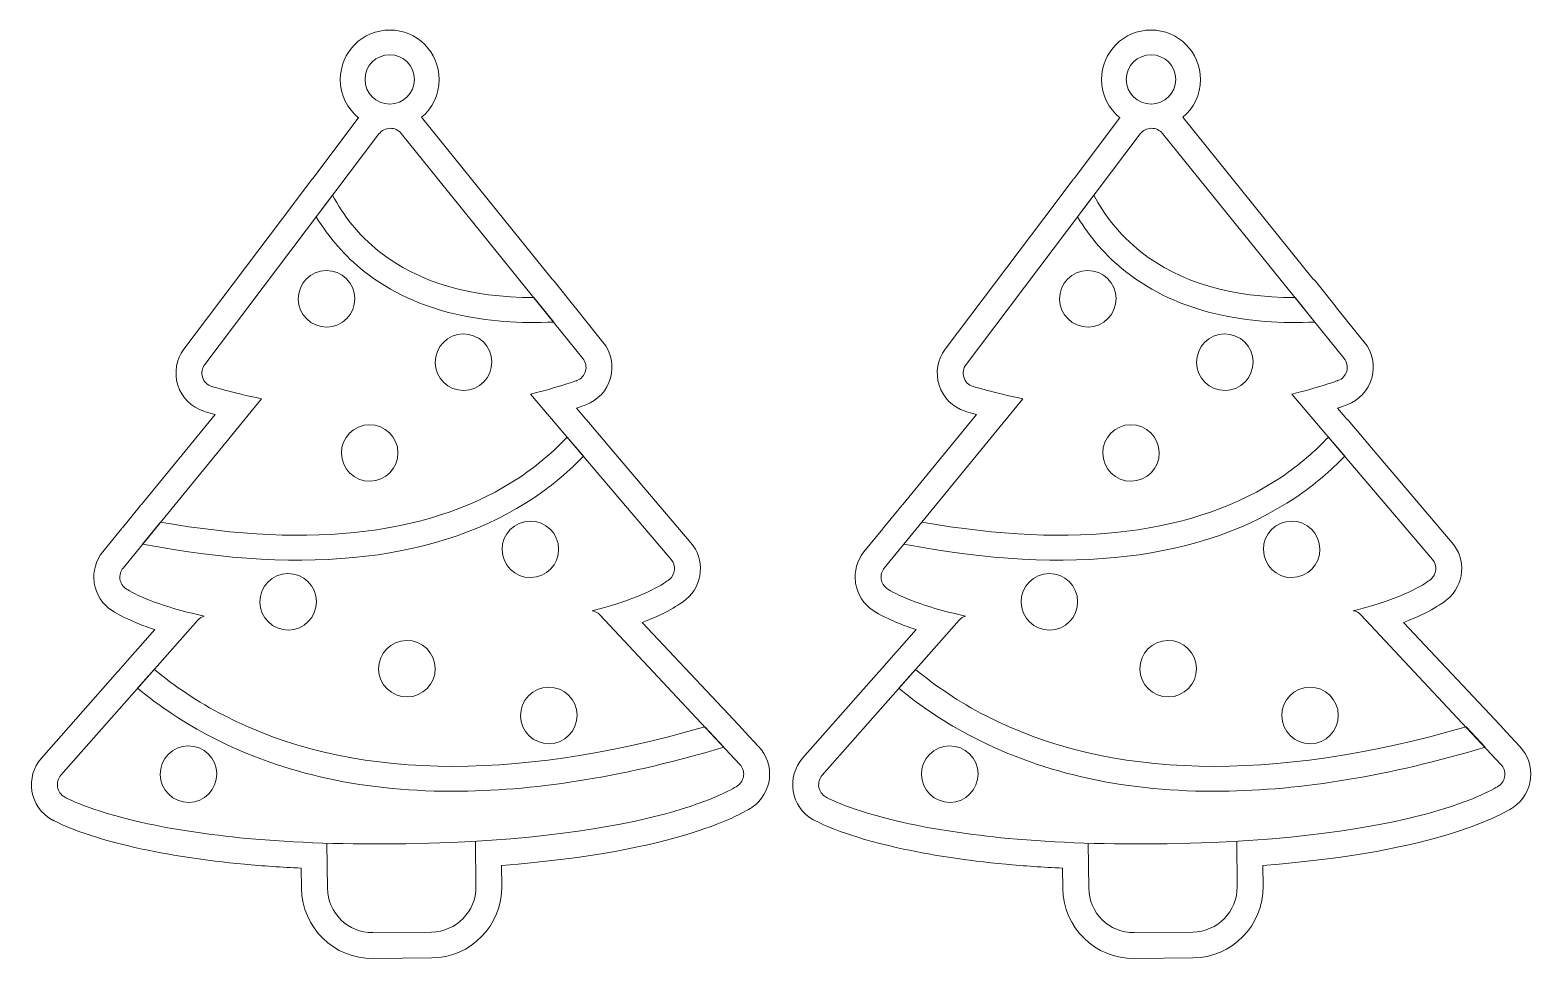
# Model space of a CAD drawing. Header units: centimetres. Extents: x -19.9 to 19.8, y -14.3 to 14.8.
# Drawn here: x -13.06 to -0.04, y -14.27 to -6.21 of the extents above; entities that cross this region are included whole.
import ezdxf

# ---------------------------------------------------------------- set-up
doc = ezdxf.new("R2010")
doc.units = ezdxf.units.CM
doc.header["$MEASUREMENT"] = 0
for name, color, linetype in [('layer 1', 7, 'Continuous'), ('layer 2', 7, 'Continuous'), ('layer 3', 7, 'Continuous')]:
    doc.layers.add(name, color=color, linetype=linetype)

msp = doc.modelspace()

# ---------------------------------------------------------------- linework, layer by layer
at = {"layer": 'layer 1', "lineweight": 9}
for points, knots in [([(-10.20978, -6.9717), (-10.30657, -6.89314), (-10.36844, -6.7732), (-10.36844, -6.63881), (-10.36844, -6.63881), (-10.36844, -6.40214), (-10.1766, -6.2103), (-9.93994, -6.2103), (-9.93994, -6.2103), (-9.70327, -6.2103), (-9.51143, -6.40214), (-9.51143, -6.63881), (-9.51143, -6.63881), (-9.51143, -6.77057), (-9.5709, -6.88844), (-9.66445, -6.96703)], [0, 0, 0, 0, 0.2, 0.2, 0.2, 0.2, 0.4, 0.4, 0.4, 0.4, 0.6, 0.6, 0.6, 0.6, 1, 1, 1, 1]), ([(-3.60978, -6.9717), (-3.70657, -6.89314), (-3.76844, -6.7732), (-3.76844, -6.63881), (-3.76844, -6.63881), (-3.76844, -6.40214), (-3.5766, -6.2103), (-3.33994, -6.2103), (-3.33994, -6.2103), (-3.10327, -6.2103), (-2.91143, -6.40214), (-2.91143, -6.63881), (-2.91143, -6.63881), (-2.91143, -6.77057), (-2.9709, -6.88844), (-3.06445, -6.96703)], [0, 0, 0, 0, 0.2, 0.2, 0.2, 0.2, 0.4, 0.4, 0.4, 0.4, 0.6, 0.6, 0.6, 0.6, 1, 1, 1, 1]), ([(-9.93994, -6.42455), (-9.82161, -6.42455), (-9.72568, -6.52048), (-9.72568, -6.63881), (-9.72568, -6.63881), (-9.72568, -6.75713), (-9.82161, -6.85306), (-9.93994, -6.85306), (-9.93994, -6.85306), (-10.05826, -6.85306), (-10.15419, -6.75713), (-10.15419, -6.63881), (-10.15419, -6.63881), (-10.15419, -6.52048), (-10.05826, -6.42455), (-9.93994, -6.42455)], [0, 0, 0, 0, 0.2, 0.2, 0.2, 0.2, 0.4, 0.4, 0.4, 0.4, 0.6, 0.6, 0.6, 0.6, 1, 1, 1, 1]), ([(-3.33994, -6.42455), (-3.22161, -6.42455), (-3.12568, -6.52048), (-3.12568, -6.63881), (-3.12568, -6.63881), (-3.12568, -6.75713), (-3.22161, -6.85306), (-3.33994, -6.85306), (-3.33994, -6.85306), (-3.45826, -6.85306), (-3.55419, -6.75713), (-3.55419, -6.63881), (-3.55419, -6.63881), (-3.55419, -6.52048), (-3.45826, -6.42455), (-3.33994, -6.42455)], [0, 0, 0, 0, 0.2, 0.2, 0.2, 0.2, 0.4, 0.4, 0.4, 0.4, 0.6, 0.6, 0.6, 0.6, 1, 1, 1, 1]), ([(-10.20978, -6.9717), (-10.21078, -6.97301), (-10.2118, -6.97434), (-10.2128, -6.97567), (-10.2128, -6.97567), (-10.2128, -6.97567), (-10.60711, -7.49758), (-10.60711, -7.49758), (-10.60711, -7.49758), (-10.60969, -7.50064), (-10.61249, -7.50354), (-10.61492, -7.50682), (-10.61492, -7.50682), (-10.61492, -7.50682), (-10.75667, -7.69431), (-10.75667, -7.69431), (-10.75667, -7.69431), (-10.75869, -7.69698), (-10.76019, -7.69986), (-10.76202, -7.70261), (-10.76202, -7.70261), (-10.76202, -7.70261), (-11.72457, -8.97651), (-11.72457, -8.97651), (-11.72457, -8.97651), (-11.79091, -9.06573), (-11.81099, -9.1822), (-11.77729, -9.29099), (-11.77729, -9.29099), (-11.74254, -9.39824), (-11.65844, -9.48185), (-11.55198, -9.51544), (-11.55198, -9.51544), (-11.53709, -9.52027), (-11.50332, -9.53042), (-11.45391, -9.54402), (-11.45391, -9.54402), (-11.45391, -9.54402), (-12.09151, -10.32385), (-12.09151, -10.32385), (-12.09151, -10.32385), (-12.09495, -10.32754), (-12.09853, -10.33105), (-12.10173, -10.33506), (-12.10173, -10.33506), (-12.10173, -10.33506), (-12.25791, -10.52596), (-12.25791, -10.52596), (-12.25791, -10.52596), (-12.26078, -10.52948), (-12.26319, -10.53338), (-12.26587, -10.53706), (-12.26587, -10.53706), (-12.26587, -10.53706), (-12.42858, -10.73622), (-12.42858, -10.73622), (-12.42858, -10.73622), (-12.48793, -10.81072), (-12.5142, -10.90425), (-12.50239, -10.99928), (-12.50239, -10.99928), (-12.50209, -11.00146), (-12.50182, -11.00371), (-12.50146, -11.00596), (-12.50146, -11.00596), (-12.48632, -11.10396), (-12.43093, -11.19067), (-12.34788, -11.24491), (-12.34788, -11.24491), (-12.29113, -11.2819), (-12.21363, -11.32045), (-12.12429, -11.35613), (-12.12429, -11.35613), (-12.07751, -11.37505), (-12.0282, -11.39302), (-11.97658, -11.41023), (-11.97658, -11.41023), (-11.97658, -11.41023), (-12.14418, -11.60031), (-12.14418, -11.60031), (-12.14418, -11.60031), (-12.14621, -11.60242), (-12.14865, -11.60393), (-12.15062, -11.60615), (-12.15062, -11.60615), (-12.15062, -11.60615), (-12.29483, -11.76971), (-12.29483, -11.76971), (-12.29483, -11.76971), (-12.29686, -11.77198), (-12.2982, -11.77467), (-12.30016, -11.77708), (-12.30016, -11.77708), (-12.30016, -11.77708), (-12.96066, -12.5259), (-12.96066, -12.5259), (-12.96066, -12.5259), (-13.02884, -12.60414), (-13.05859, -12.70783), (-13.04208, -12.8118), (-13.04208, -12.8118), (-13.02485, -12.91543), (-12.96291, -13.00464), (-12.87205, -13.05642), (-12.87205, -13.05642), (-12.8686, -13.05839), (-12.86859, -13.05849), (-12.86509, -13.06033), (-12.86509, -13.06033), (-12.78967, -13.10086), (-12.56791, -13.20573), (-12.1389, -13.30118), (-12.1389, -13.30118), (-11.8642, -13.36339), (-11.54839, -13.41154), (-11.19985, -13.44445), (-11.19985, -13.44445), (-11.04119, -13.45915), (-10.87653, -13.47039), (-10.70698, -13.47854), (-10.70698, -13.47854), (-10.70698, -13.47854), (-10.70512, -13.655), (-10.70512, -13.655), (-10.70512, -13.655), (-10.70157, -13.99363), (-10.42311, -14.26627), (-10.08439, -14.26271), (-10.08439, -14.26271), (-10.08439, -14.26271), (-9.57616, -14.2574), (-9.57616, -14.2574), (-9.57616, -14.2574), (-9.23751, -14.2538), (-8.96487, -13.97533), (-8.96842, -13.63672), (-8.96842, -13.63672), (-8.96842, -13.63672), (-8.97034, -13.45476), (-8.97034, -13.45476), (-8.97034, -13.45476), (-7.41974, -13.33796), (-6.86435, -12.99494), (-6.7972, -12.94965), (-6.7972, -12.94965), (-6.71344, -12.89214), (-6.65923, -12.80094), (-6.64865, -12.70059), (-6.64865, -12.70059), (-6.63738, -12.59846), (-6.67186, -12.49786), (-6.74329, -12.42387), (-6.74329, -12.42387), (-6.74329, -12.42387), (-6.86216, -12.29682), (-6.86216, -12.29682), (-6.86216, -12.29682), (-6.86722, -12.28998), (-6.87257, -12.28332), (-6.87852, -12.27692), (-6.87852, -12.27692), (-6.87852, -12.27692), (-7.04395, -12.1), (-7.04395, -12.1), (-7.04395, -12.1), (-7.04766, -12.09609), (-7.05212, -12.0932), (-7.05606, -12.08959), (-7.05606, -12.08959), (-7.05606, -12.08959), (-7.75023, -11.34733), (-7.75023, -11.34733), (-7.75023, -11.34733), (-7.51312, -11.25721), (-7.40388, -11.1752), (-7.36994, -11.14631), (-7.36994, -11.14631), (-7.29865, -11.08624), (-7.25519, -11.00256), (-7.24752, -10.90928), (-7.24752, -10.90928), (-7.24035, -10.81722), (-7.2701, -10.72489), (-7.32878, -10.65617), (-7.32878, -10.65617), (-7.32878, -10.65617), (-8.07857, -9.77502), (-8.07857, -9.77502), (-8.07857, -9.77502), (-8.08205, -9.77022), (-8.08487, -9.76506), (-8.08875, -9.76052), (-8.08875, -9.76052), (-8.08875, -9.76052), (-8.23042, -9.59404), (-8.23042, -9.59404), (-8.23042, -9.59404), (-8.23377, -9.59019), (-8.2379, -9.58726), (-8.24143, -9.58359), (-8.24143, -9.58359), (-8.24143, -9.58359), (-8.32192, -9.48897), (-8.32192, -9.48897), (-8.32192, -9.48897), (-8.28465, -9.47685), (-8.25727, -9.46715), (-8.24113, -9.46102), (-8.24113, -9.46102), (-8.13584, -9.4221), (-8.05543, -9.3348), (-8.02615, -9.22807), (-8.02615, -9.22807), (-7.99592, -9.11893), (-8.02093, -9.0018), (-8.09132, -8.91683), (-8.09132, -8.91683), (-8.09132, -8.91683), (-8.3308, -8.61994), (-8.3308, -8.61994), (-8.3308, -8.61994), (-8.33496, -8.61356), (-8.33901, -8.60716), (-8.34381, -8.60127), (-8.34381, -8.60127), (-8.34381, -8.60127), (-8.51517, -8.38891), (-8.51517, -8.38891), (-8.51517, -8.38891), (-8.5207, -8.38209), (-8.52666, -8.37562), (-8.53287, -8.36947), (-8.53287, -8.36947), (-8.53287, -8.36947), (-9.66445, -6.96703), (-9.66445, -6.96703)], [0, 0, 0, 0, 0.01666667, 0.01666667, 0.01666667, 0.01666667, 0.03333333, 0.03333333, 0.03333333, 0.03333333, 0.05, 0.05, 0.05, 0.05, 0.06666667, 0.06666667, 0.06666667, 0.06666667, 0.08333333, 0.08333333, 0.08333333, 0.08333333, 0.1, 0.1, 0.1, 0.1, 0.11666667, 0.11666667, 0.11666667, 0.11666667, 0.13333333, 0.13333333, 0.13333333, 0.13333333, 0.15, 0.15, 0.15, 0.15, 0.16666667, 0.16666667, 0.16666667, 0.16666667, 0.18333333, 0.18333333, 0.18333333, 0.18333333, 0.2, 0.2, 0.2, 0.2, 0.21666667, 0.21666667, 0.21666667, 0.21666667, 0.23333333, 0.23333333, 0.23333333, 0.23333333, 0.25, 0.25, 0.25, 0.25, 0.26666667, 0.26666667, 0.26666667, 0.26666667, 0.28333333, 0.28333333, 0.28333333, 0.28333333, 0.3, 0.3, 0.3, 0.3, 0.31666667, 0.31666667, 0.31666667, 0.31666667, 0.33333333, 0.33333333, 0.33333333, 0.33333333, 0.35, 0.35, 0.35, 0.35, 0.36666667, 0.36666667, 0.36666667, 0.36666667, 0.38333333, 0.38333333, 0.38333333, 0.38333333, 0.4, 0.4, 0.4, 0.4, 0.41666667, 0.41666667, 0.41666667, 0.41666667, 0.43333333, 0.43333333, 0.43333333, 0.43333333, 0.45, 0.45, 0.45, 0.45, 0.46666667, 0.46666667, 0.46666667, 0.46666667, 0.48333333, 0.48333333, 0.48333333, 0.48333333, 0.5, 0.5, 0.5, 0.5, 0.51666667, 0.51666667, 0.51666667, 0.51666667, 0.53333333, 0.53333333, 0.53333333, 0.53333333, 0.55, 0.55, 0.55, 0.55, 0.56666667, 0.56666667, 0.56666667, 0.56666667, 0.58333333, 0.58333333, 0.58333333, 0.58333333, 0.6, 0.6, 0.6, 0.6, 0.61666667, 0.61666667, 0.61666667, 0.61666667, 0.63333333, 0.63333333, 0.63333333, 0.63333333, 0.65, 0.65, 0.65, 0.65, 0.66666667, 0.66666667, 0.66666667, 0.66666667, 0.68333333, 0.68333333, 0.68333333, 0.68333333, 0.7, 0.7, 0.7, 0.7, 0.71666667, 0.71666667, 0.71666667, 0.71666667, 0.73333333, 0.73333333, 0.73333333, 0.73333333, 0.75, 0.75, 0.75, 0.75, 0.76666667, 0.76666667, 0.76666667, 0.76666667, 0.78333333, 0.78333333, 0.78333333, 0.78333333, 0.8, 0.8, 0.8, 0.8, 0.81666667, 0.81666667, 0.81666667, 0.81666667, 0.83333333, 0.83333333, 0.83333333, 0.83333333, 0.85, 0.85, 0.85, 0.85, 0.86666667, 0.86666667, 0.86666667, 0.86666667, 0.88333333, 0.88333333, 0.88333333, 0.88333333, 0.9, 0.9, 0.9, 0.9, 0.91666667, 0.91666667, 0.91666667, 0.91666667, 0.93333333, 0.93333333, 0.93333333, 0.93333333, 0.95, 0.95, 0.95, 0.95, 0.96666667, 0.96666667, 0.96666667, 0.96666667, 1, 1, 1, 1]), ([(-3.60978, -6.9717), (-3.61078, -6.97301), (-3.6118, -6.97434), (-3.6128, -6.97567), (-3.6128, -6.97567), (-3.6128, -6.97567), (-4.00711, -7.49758), (-4.00711, -7.49758), (-4.00711, -7.49758), (-4.00969, -7.50064), (-4.01249, -7.50354), (-4.01492, -7.50682), (-4.01492, -7.50682), (-4.01492, -7.50682), (-4.15667, -7.69431), (-4.15667, -7.69431), (-4.15667, -7.69431), (-4.15869, -7.69698), (-4.16019, -7.69986), (-4.16202, -7.70261), (-4.16202, -7.70261), (-4.16202, -7.70261), (-5.12457, -8.97651), (-5.12457, -8.97651), (-5.12457, -8.97651), (-5.19091, -9.06573), (-5.21099, -9.1822), (-5.17729, -9.29099), (-5.17729, -9.29099), (-5.14254, -9.39824), (-5.05844, -9.48185), (-4.95198, -9.51544), (-4.95198, -9.51544), (-4.93709, -9.52027), (-4.90332, -9.53042), (-4.85391, -9.54402), (-4.85391, -9.54402), (-4.85391, -9.54402), (-5.49151, -10.32385), (-5.49151, -10.32385), (-5.49151, -10.32385), (-5.49495, -10.32754), (-5.49853, -10.33105), (-5.50173, -10.33506), (-5.50173, -10.33506), (-5.50173, -10.33506), (-5.65791, -10.52596), (-5.65791, -10.52596), (-5.65791, -10.52596), (-5.66078, -10.52948), (-5.66319, -10.53338), (-5.66587, -10.53706), (-5.66587, -10.53706), (-5.66587, -10.53706), (-5.82858, -10.73622), (-5.82858, -10.73622), (-5.82858, -10.73622), (-5.88793, -10.81072), (-5.9142, -10.90425), (-5.90239, -10.99928), (-5.90239, -10.99928), (-5.90209, -11.00146), (-5.90182, -11.00371), (-5.90146, -11.00596), (-5.90146, -11.00596), (-5.88632, -11.10396), (-5.83093, -11.19067), (-5.74788, -11.24491), (-5.74788, -11.24491), (-5.69113, -11.2819), (-5.61363, -11.32045), (-5.52429, -11.35613), (-5.52429, -11.35613), (-5.47751, -11.37505), (-5.4282, -11.39302), (-5.37658, -11.41023), (-5.37658, -11.41023), (-5.37658, -11.41023), (-5.54418, -11.60031), (-5.54418, -11.60031), (-5.54418, -11.60031), (-5.54621, -11.60242), (-5.54865, -11.60393), (-5.55062, -11.60615), (-5.55062, -11.60615), (-5.55062, -11.60615), (-5.69483, -11.76971), (-5.69483, -11.76971), (-5.69483, -11.76971), (-5.69686, -11.77198), (-5.6982, -11.77467), (-5.70016, -11.77708), (-5.70016, -11.77708), (-5.70016, -11.77708), (-6.36066, -12.5259), (-6.36066, -12.5259), (-6.36066, -12.5259), (-6.42884, -12.60414), (-6.45859, -12.70783), (-6.44208, -12.8118), (-6.44208, -12.8118), (-6.42485, -12.91543), (-6.36291, -13.00464), (-6.27205, -13.05642), (-6.27205, -13.05642), (-6.2686, -13.05839), (-6.26859, -13.05849), (-6.26509, -13.06033), (-6.26509, -13.06033), (-6.18967, -13.10086), (-5.96791, -13.20573), (-5.5389, -13.30118), (-5.5389, -13.30118), (-5.2642, -13.36339), (-4.94839, -13.41154), (-4.59985, -13.44445), (-4.59985, -13.44445), (-4.44119, -13.45915), (-4.27653, -13.47039), (-4.10698, -13.47854), (-4.10698, -13.47854), (-4.10698, -13.47854), (-4.10512, -13.655), (-4.10512, -13.655), (-4.10512, -13.655), (-4.10157, -13.99363), (-3.82311, -14.26627), (-3.48439, -14.26271), (-3.48439, -14.26271), (-3.48439, -14.26271), (-2.97616, -14.2574), (-2.97616, -14.2574), (-2.97616, -14.2574), (-2.63751, -14.2538), (-2.36487, -13.97533), (-2.36842, -13.63672), (-2.36842, -13.63672), (-2.36842, -13.63672), (-2.37034, -13.45476), (-2.37034, -13.45476), (-2.37034, -13.45476), (-0.81974, -13.33796), (-0.26435, -12.99494), (-0.1972, -12.94965), (-0.1972, -12.94965), (-0.11344, -12.89214), (-0.05923, -12.80094), (-0.04865, -12.70059), (-0.04865, -12.70059), (-0.03738, -12.59846), (-0.07186, -12.49786), (-0.14329, -12.42387), (-0.14329, -12.42387), (-0.14329, -12.42387), (-0.26216, -12.29682), (-0.26216, -12.29682), (-0.26216, -12.29682), (-0.26722, -12.28998), (-0.27257, -12.28332), (-0.27852, -12.27692), (-0.27852, -12.27692), (-0.27852, -12.27692), (-0.44395, -12.1), (-0.44395, -12.1), (-0.44395, -12.1), (-0.44766, -12.09609), (-0.45212, -12.0932), (-0.45606, -12.08959), (-0.45606, -12.08959), (-0.45606, -12.08959), (-1.15023, -11.34733), (-1.15023, -11.34733), (-1.15023, -11.34733), (-0.91312, -11.25721), (-0.80388, -11.1752), (-0.76994, -11.14631), (-0.76994, -11.14631), (-0.69865, -11.08624), (-0.65519, -11.00256), (-0.64752, -10.90928), (-0.64752, -10.90928), (-0.64035, -10.81722), (-0.6701, -10.72489), (-0.72878, -10.65617), (-0.72878, -10.65617), (-0.72878, -10.65617), (-1.47857, -9.77502), (-1.47857, -9.77502), (-1.47857, -9.77502), (-1.48205, -9.77022), (-1.48487, -9.76506), (-1.48875, -9.76052), (-1.48875, -9.76052), (-1.48875, -9.76052), (-1.63042, -9.59404), (-1.63042, -9.59404), (-1.63042, -9.59404), (-1.63377, -9.59019), (-1.6379, -9.58726), (-1.64143, -9.58359), (-1.64143, -9.58359), (-1.64143, -9.58359), (-1.72192, -9.48897), (-1.72192, -9.48897), (-1.72192, -9.48897), (-1.68465, -9.47685), (-1.65727, -9.46715), (-1.64113, -9.46102), (-1.64113, -9.46102), (-1.53584, -9.4221), (-1.45543, -9.3348), (-1.42615, -9.22807), (-1.42615, -9.22807), (-1.39592, -9.11893), (-1.42093, -9.0018), (-1.49132, -8.91683), (-1.49132, -8.91683), (-1.49132, -8.91683), (-1.7308, -8.61994), (-1.7308, -8.61994), (-1.7308, -8.61994), (-1.73496, -8.61356), (-1.73901, -8.60716), (-1.74381, -8.60127), (-1.74381, -8.60127), (-1.74381, -8.60127), (-1.91517, -8.38891), (-1.91517, -8.38891), (-1.91517, -8.38891), (-1.9207, -8.38209), (-1.92666, -8.37562), (-1.93287, -8.36947), (-1.93287, -8.36947), (-1.93287, -8.36947), (-3.06445, -6.96703), (-3.06445, -6.96703)], [0, 0, 0, 0, 0.01666667, 0.01666667, 0.01666667, 0.01666667, 0.03333333, 0.03333333, 0.03333333, 0.03333333, 0.05, 0.05, 0.05, 0.05, 0.06666667, 0.06666667, 0.06666667, 0.06666667, 0.08333333, 0.08333333, 0.08333333, 0.08333333, 0.1, 0.1, 0.1, 0.1, 0.11666667, 0.11666667, 0.11666667, 0.11666667, 0.13333333, 0.13333333, 0.13333333, 0.13333333, 0.15, 0.15, 0.15, 0.15, 0.16666667, 0.16666667, 0.16666667, 0.16666667, 0.18333333, 0.18333333, 0.18333333, 0.18333333, 0.2, 0.2, 0.2, 0.2, 0.21666667, 0.21666667, 0.21666667, 0.21666667, 0.23333333, 0.23333333, 0.23333333, 0.23333333, 0.25, 0.25, 0.25, 0.25, 0.26666667, 0.26666667, 0.26666667, 0.26666667, 0.28333333, 0.28333333, 0.28333333, 0.28333333, 0.3, 0.3, 0.3, 0.3, 0.31666667, 0.31666667, 0.31666667, 0.31666667, 0.33333333, 0.33333333, 0.33333333, 0.33333333, 0.35, 0.35, 0.35, 0.35, 0.36666667, 0.36666667, 0.36666667, 0.36666667, 0.38333333, 0.38333333, 0.38333333, 0.38333333, 0.4, 0.4, 0.4, 0.4, 0.41666667, 0.41666667, 0.41666667, 0.41666667, 0.43333333, 0.43333333, 0.43333333, 0.43333333, 0.45, 0.45, 0.45, 0.45, 0.46666667, 0.46666667, 0.46666667, 0.46666667, 0.48333333, 0.48333333, 0.48333333, 0.48333333, 0.5, 0.5, 0.5, 0.5, 0.51666667, 0.51666667, 0.51666667, 0.51666667, 0.53333333, 0.53333333, 0.53333333, 0.53333333, 0.55, 0.55, 0.55, 0.55, 0.56666667, 0.56666667, 0.56666667, 0.56666667, 0.58333333, 0.58333333, 0.58333333, 0.58333333, 0.6, 0.6, 0.6, 0.6, 0.61666667, 0.61666667, 0.61666667, 0.61666667, 0.63333333, 0.63333333, 0.63333333, 0.63333333, 0.65, 0.65, 0.65, 0.65, 0.66666667, 0.66666667, 0.66666667, 0.66666667, 0.68333333, 0.68333333, 0.68333333, 0.68333333, 0.7, 0.7, 0.7, 0.7, 0.71666667, 0.71666667, 0.71666667, 0.71666667, 0.73333333, 0.73333333, 0.73333333, 0.73333333, 0.75, 0.75, 0.75, 0.75, 0.76666667, 0.76666667, 0.76666667, 0.76666667, 0.78333333, 0.78333333, 0.78333333, 0.78333333, 0.8, 0.8, 0.8, 0.8, 0.81666667, 0.81666667, 0.81666667, 0.81666667, 0.83333333, 0.83333333, 0.83333333, 0.83333333, 0.85, 0.85, 0.85, 0.85, 0.86666667, 0.86666667, 0.86666667, 0.86666667, 0.88333333, 0.88333333, 0.88333333, 0.88333333, 0.9, 0.9, 0.9, 0.9, 0.91666667, 0.91666667, 0.91666667, 0.91666667, 0.93333333, 0.93333333, 0.93333333, 0.93333333, 0.95, 0.95, 0.95, 0.95, 0.96666667, 0.96666667, 0.96666667, 0.96666667, 1, 1, 1, 1])]:
    msp.add_open_spline(points, degree=3, knots=knots, dxfattribs=at)
at = {"layer": 'layer 2', "lineweight": 9}
for points, knots in [([(-6.90598, -12.57925), (-6.90598, -12.57925), (-8.11986, -11.2813), (-8.11986, -11.2813), (-8.11986, -11.2813), (-8.13803, -11.26224), (-8.16213, -11.25006), (-8.18625, -11.24619), (-8.18625, -11.24619), (-8.12715, -11.23185), (-8.07023, -11.21615), (-8.01653, -11.19992), (-8.01653, -11.19992), (-7.66244, -11.09354), (-7.52932, -10.9867), (-7.51535, -10.9746), (-7.51535, -10.9746), (-7.4902, -10.95374), (-7.47439, -10.92435), (-7.47171, -10.89171), (-7.47171, -10.89171), (-7.46911, -10.85851), (-7.47944, -10.82609), (-7.50002, -10.80201), (-7.50002, -10.80201), (-7.50002, -10.80201), (-8.71997, -9.36823), (-8.71997, -9.36823), (-8.71997, -9.36823), (-8.47588, -9.30753), (-8.32523, -9.25281), (-8.31919, -9.25014), (-8.31919, -9.25014), (-8.28175, -9.23631), (-8.25323, -9.20583), (-8.24279, -9.16803), (-8.24279, -9.16803), (-8.23229, -9.13015), (-8.24107, -9.08855), (-8.26628, -9.05801), (-8.26628, -9.05801), (-8.26628, -9.05801), (-9.84009, -7.10751), (-9.84009, -7.10751), (-9.84009, -7.10751), (-9.86343, -7.07844), (-9.89961, -7.06146), (-9.93755, -7.06233), (-9.93755, -7.06233), (-9.9746, -7.06271), (-10.01051, -7.08085), (-10.03321, -7.11124), (-10.03321, -7.11124), (-10.03321, -7.11124), (-11.54393, -9.11073), (-11.54393, -9.11073), (-11.54393, -9.11073), (-11.56773, -9.14268), (-11.57482, -9.18393), (-11.56321, -9.22163), (-11.56321, -9.22163), (-11.55081, -9.25978), (-11.52099, -9.28967), (-11.48315, -9.30123), (-11.48315, -9.30123), (-11.47438, -9.30417), (-11.31012, -9.35536), (-11.05179, -9.40756), (-11.05179, -9.40756), (-11.05179, -9.40756), (-12.25251, -10.87628), (-12.25251, -10.87628), (-12.25251, -10.87628), (-12.27431, -10.90362), (-12.28331, -10.9376), (-12.27908, -10.97161), (-12.27908, -10.97161), (-12.27385, -11.00512), (-12.25554, -11.03645), (-12.22646, -11.05544), (-12.22646, -11.05544), (-12.22013, -11.05948), (-12.16358, -11.09819), (-12.04021, -11.14746), (-12.04021, -11.14746), (-11.90275, -11.20284), (-11.73773, -11.2519), (-11.54947, -11.29218), (-11.54947, -11.29218), (-11.57018, -11.29896), (-11.58845, -11.31059), (-11.60338, -11.32736), (-11.60338, -11.32736), (-11.60338, -11.32736), (-12.79097, -12.67368), (-12.79097, -12.67368), (-12.79097, -12.67368), (-12.81517, -12.70152), (-12.82585, -12.73855), (-12.82008, -12.77492), (-12.82008, -12.77492), (-12.81401, -12.81127), (-12.7922, -12.84305), (-12.76054, -12.86108), (-12.76054, -12.86108), (-12.75204, -12.86532), (-12.55531, -12.97802), (-12.08916, -13.08187), (-12.08916, -13.08187), (-11.81982, -13.14284), (-11.51432, -13.18884), (-11.17895, -13.2204), (-11.17895, -13.2204), (-10.76234, -13.25908), (-10.29904, -13.27512), (-9.80087, -13.26663), (-9.80087, -13.26663), (-7.62833, -13.23169), (-6.9528, -12.78329), (-6.92437, -12.76406), (-6.92437, -12.76406), (-6.89441, -12.74361), (-6.87589, -12.71149), (-6.87216, -12.6759), (-6.87216, -12.6759), (-6.86822, -12.64028), (-6.88089, -12.60456), (-6.90598, -12.57925)], [0, 0, 0, 0, 0.03030303, 0.03030303, 0.03030303, 0.03030303, 0.06060606, 0.06060606, 0.06060606, 0.06060606, 0.09090909, 0.09090909, 0.09090909, 0.09090909, 0.12121212, 0.12121212, 0.12121212, 0.12121212, 0.15151515, 0.15151515, 0.15151515, 0.15151515, 0.18181818, 0.18181818, 0.18181818, 0.18181818, 0.21212121, 0.21212121, 0.21212121, 0.21212121, 0.24242424, 0.24242424, 0.24242424, 0.24242424, 0.27272727, 0.27272727, 0.27272727, 0.27272727, 0.3030303, 0.3030303, 0.3030303, 0.3030303, 0.33333333, 0.33333333, 0.33333333, 0.33333333, 0.36363636, 0.36363636, 0.36363636, 0.36363636, 0.39393939, 0.39393939, 0.39393939, 0.39393939, 0.42424242, 0.42424242, 0.42424242, 0.42424242, 0.45454545, 0.45454545, 0.45454545, 0.45454545, 0.48484848, 0.48484848, 0.48484848, 0.48484848, 0.51515152, 0.51515152, 0.51515152, 0.51515152, 0.54545455, 0.54545455, 0.54545455, 0.54545455, 0.57575758, 0.57575758, 0.57575758, 0.57575758, 0.60606061, 0.60606061, 0.60606061, 0.60606061, 0.63636364, 0.63636364, 0.63636364, 0.63636364, 0.66666667, 0.66666667, 0.66666667, 0.66666667, 0.6969697, 0.6969697, 0.6969697, 0.6969697, 0.72727273, 0.72727273, 0.72727273, 0.72727273, 0.75757576, 0.75757576, 0.75757576, 0.75757576, 0.78787879, 0.78787879, 0.78787879, 0.78787879, 0.81818182, 0.81818182, 0.81818182, 0.81818182, 0.84848485, 0.84848485, 0.84848485, 0.84848485, 0.87878788, 0.87878788, 0.87878788, 0.87878788, 0.90909091, 0.90909091, 0.90909091, 0.90909091, 0.93939394, 0.93939394, 0.93939394, 0.93939394, 1, 1, 1, 1]), ([(-0.30598, -12.57925), (-0.30598, -12.57925), (-1.51986, -11.2813), (-1.51986, -11.2813), (-1.51986, -11.2813), (-1.53803, -11.26224), (-1.56213, -11.25006), (-1.58625, -11.24619), (-1.58625, -11.24619), (-1.52715, -11.23185), (-1.47023, -11.21615), (-1.41653, -11.19992), (-1.41653, -11.19992), (-1.06244, -11.09354), (-0.92932, -10.9867), (-0.91535, -10.9746), (-0.91535, -10.9746), (-0.8902, -10.95374), (-0.87439, -10.92435), (-0.87171, -10.89171), (-0.87171, -10.89171), (-0.86911, -10.85851), (-0.87944, -10.82609), (-0.90002, -10.80201), (-0.90002, -10.80201), (-0.90002, -10.80201), (-2.11997, -9.36823), (-2.11997, -9.36823), (-2.11997, -9.36823), (-1.87588, -9.30753), (-1.72523, -9.25281), (-1.71919, -9.25014), (-1.71919, -9.25014), (-1.68175, -9.23631), (-1.65323, -9.20583), (-1.64279, -9.16803), (-1.64279, -9.16803), (-1.63229, -9.13015), (-1.64107, -9.08855), (-1.66628, -9.05801), (-1.66628, -9.05801), (-1.66628, -9.05801), (-3.24009, -7.10751), (-3.24009, -7.10751), (-3.24009, -7.10751), (-3.26343, -7.07844), (-3.29961, -7.06146), (-3.33755, -7.06233), (-3.33755, -7.06233), (-3.3746, -7.06271), (-3.41051, -7.08085), (-3.43321, -7.11124), (-3.43321, -7.11124), (-3.43321, -7.11124), (-4.94393, -9.11073), (-4.94393, -9.11073), (-4.94393, -9.11073), (-4.96773, -9.14268), (-4.97482, -9.18393), (-4.96321, -9.22163), (-4.96321, -9.22163), (-4.95081, -9.25978), (-4.92099, -9.28967), (-4.88315, -9.30123), (-4.88315, -9.30123), (-4.87438, -9.30417), (-4.71012, -9.35536), (-4.45179, -9.40756), (-4.45179, -9.40756), (-4.45179, -9.40756), (-5.65251, -10.87628), (-5.65251, -10.87628), (-5.65251, -10.87628), (-5.67431, -10.90362), (-5.68331, -10.9376), (-5.67908, -10.97161), (-5.67908, -10.97161), (-5.67385, -11.00512), (-5.65554, -11.03645), (-5.62646, -11.05544), (-5.62646, -11.05544), (-5.62013, -11.05948), (-5.56358, -11.09819), (-5.44021, -11.14746), (-5.44021, -11.14746), (-5.30275, -11.20284), (-5.13773, -11.2519), (-4.94947, -11.29218), (-4.94947, -11.29218), (-4.97018, -11.29896), (-4.98845, -11.31059), (-5.00338, -11.32736), (-5.00338, -11.32736), (-5.00338, -11.32736), (-6.19097, -12.67368), (-6.19097, -12.67368), (-6.19097, -12.67368), (-6.21517, -12.70152), (-6.22585, -12.73855), (-6.22008, -12.77492), (-6.22008, -12.77492), (-6.21401, -12.81127), (-6.1922, -12.84305), (-6.16054, -12.86108), (-6.16054, -12.86108), (-6.15204, -12.86532), (-5.95531, -12.97802), (-5.48916, -13.08187), (-5.48916, -13.08187), (-5.21982, -13.14284), (-4.91432, -13.18884), (-4.57895, -13.2204), (-4.57895, -13.2204), (-4.16234, -13.25908), (-3.69904, -13.27512), (-3.20087, -13.26663), (-3.20087, -13.26663), (-1.02833, -13.23169), (-0.3528, -12.78329), (-0.32437, -12.76406), (-0.32437, -12.76406), (-0.29441, -12.74361), (-0.27589, -12.71149), (-0.27216, -12.6759), (-0.27216, -12.6759), (-0.26822, -12.64028), (-0.28089, -12.60456), (-0.30598, -12.57925)], [0, 0, 0, 0, 0.03030303, 0.03030303, 0.03030303, 0.03030303, 0.06060606, 0.06060606, 0.06060606, 0.06060606, 0.09090909, 0.09090909, 0.09090909, 0.09090909, 0.12121212, 0.12121212, 0.12121212, 0.12121212, 0.15151515, 0.15151515, 0.15151515, 0.15151515, 0.18181818, 0.18181818, 0.18181818, 0.18181818, 0.21212121, 0.21212121, 0.21212121, 0.21212121, 0.24242424, 0.24242424, 0.24242424, 0.24242424, 0.27272727, 0.27272727, 0.27272727, 0.27272727, 0.3030303, 0.3030303, 0.3030303, 0.3030303, 0.33333333, 0.33333333, 0.33333333, 0.33333333, 0.36363636, 0.36363636, 0.36363636, 0.36363636, 0.39393939, 0.39393939, 0.39393939, 0.39393939, 0.42424242, 0.42424242, 0.42424242, 0.42424242, 0.45454545, 0.45454545, 0.45454545, 0.45454545, 0.48484848, 0.48484848, 0.48484848, 0.48484848, 0.51515152, 0.51515152, 0.51515152, 0.51515152, 0.54545455, 0.54545455, 0.54545455, 0.54545455, 0.57575758, 0.57575758, 0.57575758, 0.57575758, 0.60606061, 0.60606061, 0.60606061, 0.60606061, 0.63636364, 0.63636364, 0.63636364, 0.63636364, 0.66666667, 0.66666667, 0.66666667, 0.66666667, 0.6969697, 0.6969697, 0.6969697, 0.6969697, 0.72727273, 0.72727273, 0.72727273, 0.72727273, 0.75757576, 0.75757576, 0.75757576, 0.75757576, 0.78787879, 0.78787879, 0.78787879, 0.78787879, 0.81818182, 0.81818182, 0.81818182, 0.81818182, 0.84848485, 0.84848485, 0.84848485, 0.84848485, 0.87878788, 0.87878788, 0.87878788, 0.87878788, 0.90909091, 0.90909091, 0.90909091, 0.90909091, 0.93939394, 0.93939394, 0.93939394, 0.93939394, 1, 1, 1, 1]), ([(-9.19742, -13.24485), (-9.19742, -13.24485), (-9.19326, -13.63909), (-9.19326, -13.63909), (-9.19326, -13.63909), (-9.19099, -13.85409), (-9.36345, -14.03023), (-9.57845, -14.03249), (-9.57845, -14.03249), (-9.57845, -14.03249), (-10.08673, -14.0378), (-10.08673, -14.0378), (-10.08673, -14.0378), (-10.30171, -14.04012), (-10.47786, -13.86766), (-10.48007, -13.6526), (-10.48007, -13.6526), (-10.48007, -13.6526), (-10.48417, -13.26239), (-10.48417, -13.26239)], [0, 0, 0, 0, 0.16666667, 0.16666667, 0.16666667, 0.16666667, 0.33333333, 0.33333333, 0.33333333, 0.33333333, 0.5, 0.5, 0.5, 0.5, 0.66666667, 0.66666667, 0.66666667, 0.66666667, 1, 1, 1, 1]), ([(-2.59742, -13.24485), (-2.59742, -13.24485), (-2.59326, -13.63909), (-2.59326, -13.63909), (-2.59326, -13.63909), (-2.59099, -13.85409), (-2.76345, -14.03023), (-2.97845, -14.03249), (-2.97845, -14.03249), (-2.97845, -14.03249), (-3.48673, -14.0378), (-3.48673, -14.0378), (-3.48673, -14.0378), (-3.70171, -14.04012), (-3.87786, -13.86766), (-3.88007, -13.6526), (-3.88007, -13.6526), (-3.88007, -13.6526), (-3.88417, -13.26239), (-3.88417, -13.26239)], [0, 0, 0, 0, 0.16666667, 0.16666667, 0.16666667, 0.16666667, 0.33333333, 0.33333333, 0.33333333, 0.33333333, 0.5, 0.5, 0.5, 0.5, 0.66666667, 0.66666667, 0.66666667, 0.66666667, 1, 1, 1, 1])]:
    msp.add_open_spline(points, degree=3, knots=knots, dxfattribs=at)
at = {"layer": 'layer 3', "color": 114, "lineweight": 9}
for points, knots in [([(-10.16162, -8.30369), (-9.69327, -8.67401), (-9.08905, -8.76822), (-8.51886, -8.74258), (-8.51886, -8.74258), (-8.51886, -8.74258), (-8.69015, -8.53018), (-8.69015, -8.53018), (-8.69015, -8.53018), (-9.23993, -8.53023), (-9.69396, -8.39772), (-10.02747, -8.13406), (-10.02747, -8.13406), (-10.21628, -7.98476), (-10.34612, -7.81283), (-10.43542, -7.64243), (-10.43542, -7.64243), (-10.43542, -7.64243), (-10.57711, -7.82992), (-10.57711, -7.82992), (-10.57711, -7.82992), (-10.46846, -8.01058), (-10.32896, -8.17137), (-10.16162, -8.30369)], [0, 0, 0, 0, 0.14285714, 0.14285714, 0.14285714, 0.14285714, 0.28571429, 0.28571429, 0.28571429, 0.28571429, 0.42857143, 0.42857143, 0.42857143, 0.42857143, 0.57142857, 0.57142857, 0.57142857, 0.57142857, 0.71428571, 0.71428571, 0.71428571, 0.71428571, 1, 1, 1, 1]), ([(-3.56162, -8.30369), (-3.09327, -8.67401), (-2.48905, -8.76822), (-1.91886, -8.74258), (-1.91886, -8.74258), (-1.91886, -8.74258), (-2.09015, -8.53018), (-2.09015, -8.53018), (-2.09015, -8.53018), (-2.63993, -8.53023), (-3.09396, -8.39772), (-3.42747, -8.13406), (-3.42747, -8.13406), (-3.61628, -7.98476), (-3.74612, -7.81283), (-3.83542, -7.64243), (-3.83542, -7.64243), (-3.83542, -7.64243), (-3.97711, -7.82992), (-3.97711, -7.82992), (-3.97711, -7.82992), (-3.86846, -8.01058), (-3.72896, -8.17137), (-3.56162, -8.30369)], [0, 0, 0, 0, 0.14285714, 0.14285714, 0.14285714, 0.14285714, 0.28571429, 0.28571429, 0.28571429, 0.28571429, 0.42857143, 0.42857143, 0.42857143, 0.42857143, 0.57142857, 0.57142857, 0.57142857, 0.57142857, 0.71428571, 0.71428571, 0.71428571, 0.71428571, 1, 1, 1, 1]), ([(-10.24313, -8.53847), (-10.24172, -8.67379), (-10.35032, -8.78466), (-10.48573, -8.78609), (-10.48573, -8.78609), (-10.62109, -8.7875), (-10.73195, -8.67896), (-10.73336, -8.54365), (-10.73336, -8.54365), (-10.73479, -8.40823), (-10.62626, -8.29732), (-10.4909, -8.29586), (-10.4909, -8.29586), (-10.35548, -8.29443), (-10.24456, -8.40306), (-10.24313, -8.53847)], [0, 0, 0, 0, 0.2, 0.2, 0.2, 0.2, 0.4, 0.4, 0.4, 0.4, 0.6, 0.6, 0.6, 0.6, 1, 1, 1, 1]), ([(-3.64313, -8.53847), (-3.64172, -8.67379), (-3.75032, -8.78466), (-3.88573, -8.78609), (-3.88573, -8.78609), (-4.02109, -8.7875), (-4.13195, -8.67896), (-4.13336, -8.54365), (-4.13336, -8.54365), (-4.13479, -8.40823), (-4.02626, -8.29732), (-3.8909, -8.29586), (-3.8909, -8.29586), (-3.75548, -8.29443), (-3.64456, -8.40306), (-3.64313, -8.53847)], [0, 0, 0, 0, 0.2, 0.2, 0.2, 0.2, 0.4, 0.4, 0.4, 0.4, 0.6, 0.6, 0.6, 0.6, 1, 1, 1, 1]), ([(-9.05501, -9.08815), (-9.0536, -9.22351), (-9.16222, -9.33444), (-9.29753, -9.33585), (-9.29753, -9.33585), (-9.4329, -9.33732), (-9.54378, -9.22867), (-9.54518, -9.0933), (-9.54518, -9.0933), (-9.54659, -8.95799), (-9.43807, -8.84702), (-9.3027, -8.84567), (-9.3027, -8.84567), (-9.16734, -8.84424), (-9.05647, -8.95284), (-9.05501, -9.08815)], [0, 0, 0, 0, 0.2, 0.2, 0.2, 0.2, 0.4, 0.4, 0.4, 0.4, 0.6, 0.6, 0.6, 0.6, 1, 1, 1, 1]), ([(-2.45501, -9.08815), (-2.4536, -9.22351), (-2.56222, -9.33444), (-2.69753, -9.33585), (-2.69753, -9.33585), (-2.8329, -9.33732), (-2.94378, -9.22867), (-2.94518, -9.0933), (-2.94518, -9.0933), (-2.94659, -8.95799), (-2.83807, -8.84702), (-2.7027, -8.84567), (-2.7027, -8.84567), (-2.56734, -8.84424), (-2.45647, -8.95284), (-2.45501, -9.08815)], [0, 0, 0, 0, 0.2, 0.2, 0.2, 0.2, 0.4, 0.4, 0.4, 0.4, 0.6, 0.6, 0.6, 0.6, 1, 1, 1, 1]), ([(-9.86863, -9.87543), (-9.8672, -10.01084), (-9.97579, -10.12172), (-10.11111, -10.12314), (-10.11111, -10.12314), (-10.24651, -10.12461), (-10.35739, -10.01602), (-10.35882, -9.8806), (-10.35882, -9.8806), (-10.36022, -9.74529), (-10.2517, -9.63434), (-10.11628, -9.63295), (-10.11628, -9.63295), (-9.98096, -9.63149), (-9.87005, -9.74012), (-9.86863, -9.87543)], [0, 0, 0, 0, 0.2, 0.2, 0.2, 0.2, 0.4, 0.4, 0.4, 0.4, 0.6, 0.6, 0.6, 0.6, 1, 1, 1, 1]), ([(-3.26863, -9.87543), (-3.2672, -10.01084), (-3.37579, -10.12172), (-3.51111, -10.12314), (-3.51111, -10.12314), (-3.64651, -10.12461), (-3.75739, -10.01602), (-3.75882, -9.8806), (-3.75882, -9.8806), (-3.76022, -9.74529), (-3.6517, -9.63434), (-3.51628, -9.63295), (-3.51628, -9.63295), (-3.38096, -9.63149), (-3.27005, -9.74012), (-3.26863, -9.87543)], [0, 0, 0, 0, 0.2, 0.2, 0.2, 0.2, 0.4, 0.4, 0.4, 0.4, 0.6, 0.6, 0.6, 0.6, 1, 1, 1, 1]), ([(-8.68592, -10.26357), (-8.52055, -10.15255), (-8.38009, -10.03128), (-8.25996, -9.90633), (-8.25996, -9.90633), (-8.25996, -9.90633), (-8.40168, -9.73979), (-8.40168, -9.73979), (-8.40168, -9.73979), (-8.5157, -9.8616), (-8.65041, -9.97967), (-8.81009, -10.08654), (-8.81009, -10.08654), (-9.55249, -10.58341), (-10.59811, -10.71381), (-11.92753, -10.47741), (-11.92753, -10.47741), (-11.92753, -10.47741), (-12.08365, -10.66841), (-12.08365, -10.66841), (-12.08365, -10.66841), (-10.63812, -10.94443), (-9.4981, -10.80932), (-8.68592, -10.26357)], [0, 0, 0, 0, 0.14285714, 0.14285714, 0.14285714, 0.14285714, 0.28571429, 0.28571429, 0.28571429, 0.28571429, 0.42857143, 0.42857143, 0.42857143, 0.42857143, 0.57142857, 0.57142857, 0.57142857, 0.57142857, 0.71428571, 0.71428571, 0.71428571, 0.71428571, 1, 1, 1, 1]), ([(-2.08592, -10.26357), (-1.92055, -10.15255), (-1.78009, -10.03128), (-1.65996, -9.90633), (-1.65996, -9.90633), (-1.65996, -9.90633), (-1.80168, -9.73979), (-1.80168, -9.73979), (-1.80168, -9.73979), (-1.9157, -9.8616), (-2.05041, -9.97967), (-2.21009, -10.08654), (-2.21009, -10.08654), (-2.95249, -10.58341), (-3.99811, -10.71381), (-5.32753, -10.47741), (-5.32753, -10.47741), (-5.32753, -10.47741), (-5.48365, -10.66841), (-5.48365, -10.66841), (-5.48365, -10.66841), (-4.03812, -10.94443), (-2.8981, -10.80932), (-2.08592, -10.26357)], [0, 0, 0, 0, 0.14285714, 0.14285714, 0.14285714, 0.14285714, 0.28571429, 0.28571429, 0.28571429, 0.28571429, 0.42857143, 0.42857143, 0.42857143, 0.42857143, 0.57142857, 0.57142857, 0.57142857, 0.57142857, 0.71428571, 0.71428571, 0.71428571, 0.71428571, 1, 1, 1, 1]), ([(-8.47561, -10.71152), (-8.47415, -10.84687), (-8.58274, -10.9578), (-8.71806, -10.95921), (-8.71806, -10.95921), (-8.85345, -10.96064), (-8.96434, -10.85206), (-8.96575, -10.71669), (-8.96575, -10.71669), (-8.96717, -10.58133), (-8.85864, -10.47041), (-8.72322, -10.46899), (-8.72322, -10.46899), (-8.58791, -10.46756), (-8.47699, -10.57616), (-8.47561, -10.71152)], [0, 0, 0, 0, 0.2, 0.2, 0.2, 0.2, 0.4, 0.4, 0.4, 0.4, 0.6, 0.6, 0.6, 0.6, 1, 1, 1, 1]), ([(-1.87561, -10.71152), (-1.87415, -10.84687), (-1.98274, -10.9578), (-2.11806, -10.95921), (-2.11806, -10.95921), (-2.25345, -10.96064), (-2.36434, -10.85206), (-2.36575, -10.71669), (-2.36575, -10.71669), (-2.36717, -10.58133), (-2.25864, -10.47041), (-2.12322, -10.46899), (-2.12322, -10.46899), (-1.98791, -10.46756), (-1.87699, -10.57616), (-1.87561, -10.71152)], [0, 0, 0, 0, 0.2, 0.2, 0.2, 0.2, 0.4, 0.4, 0.4, 0.4, 0.6, 0.6, 0.6, 0.6, 1, 1, 1, 1]), ([(-10.57601, -11.16628), (-10.57456, -11.30161), (-10.6832, -11.41248), (-10.81856, -11.41395), (-10.81856, -11.41395), (-10.95393, -11.41536), (-11.06478, -11.30678), (-11.0662, -11.17147), (-11.0662, -11.17147), (-11.06763, -11.03605), (-10.9591, -10.92513), (-10.82372, -10.92376), (-10.82372, -10.92376), (-10.6883, -10.92233), (-10.57744, -11.03089), (-10.57601, -11.16628)], [0, 0, 0, 0, 0.2, 0.2, 0.2, 0.2, 0.4, 0.4, 0.4, 0.4, 0.6, 0.6, 0.6, 0.6, 1, 1, 1, 1]), ([(-3.97601, -11.16628), (-3.97456, -11.30161), (-4.0832, -11.41248), (-4.21856, -11.41395), (-4.21856, -11.41395), (-4.35393, -11.41536), (-4.46478, -11.30678), (-4.4662, -11.17147), (-4.4662, -11.17147), (-4.46763, -11.03605), (-4.3591, -10.92513), (-4.22372, -10.92376), (-4.22372, -10.92376), (-4.0883, -10.92233), (-3.97744, -11.03089), (-3.97601, -11.16628)], [0, 0, 0, 0, 0.2, 0.2, 0.2, 0.2, 0.4, 0.4, 0.4, 0.4, 0.6, 0.6, 0.6, 0.6, 1, 1, 1, 1]), ([(-9.54611, -11.7466), (-9.54469, -11.88192), (-9.65328, -11.99279), (-9.7887, -11.99422), (-9.7887, -11.99422), (-9.92407, -11.99568), (-10.03489, -11.88708), (-10.03629, -11.75171), (-10.03629, -11.75171), (-10.03771, -11.61636), (-9.92918, -11.50543), (-9.79381, -11.50403), (-9.79381, -11.50403), (-9.65845, -11.50259), (-9.54758, -11.6112), (-9.54611, -11.7466)], [0, 0, 0, 0, 0.2, 0.2, 0.2, 0.2, 0.4, 0.4, 0.4, 0.4, 0.6, 0.6, 0.6, 0.6, 1, 1, 1, 1]), ([(-2.94611, -11.7466), (-2.94469, -11.88192), (-3.05328, -11.99279), (-3.1887, -11.99422), (-3.1887, -11.99422), (-3.32407, -11.99568), (-3.43489, -11.88708), (-3.43629, -11.75171), (-3.43629, -11.75171), (-3.43771, -11.61636), (-3.32918, -11.50543), (-3.19381, -11.50403), (-3.19381, -11.50403), (-3.05845, -11.50259), (-2.94758, -11.6112), (-2.94611, -11.7466)], [0, 0, 0, 0, 0.2, 0.2, 0.2, 0.2, 0.4, 0.4, 0.4, 0.4, 0.6, 0.6, 0.6, 0.6, 1, 1, 1, 1]), ([(-9.32867, -12.81176), (-8.63459, -12.80443), (-7.87127, -12.67698), (-7.04271, -12.43058), (-7.04271, -12.43058), (-7.04271, -12.43058), (-7.20814, -12.25367), (-7.20814, -12.25367), (-7.20814, -12.25367), (-8.90135, -12.74011), (-10.30005, -12.70817), (-11.37407, -12.15591), (-11.37407, -12.15591), (-11.60621, -12.03646), (-11.80738, -11.89943), (-11.98181, -11.75503), (-11.98181, -11.75503), (-11.98181, -11.75503), (-12.12604, -11.91849), (-12.12604, -11.91849), (-12.12604, -11.91849), (-11.94021, -12.07189), (-11.72559, -12.21797), (-11.47728, -12.34607), (-11.47728, -12.34607), (-10.85856, -12.66509), (-10.14091, -12.82034), (-9.32867, -12.81176)], [0, 0, 0, 0, 0.125, 0.125, 0.125, 0.125, 0.25, 0.25, 0.25, 0.25, 0.375, 0.375, 0.375, 0.375, 0.5, 0.5, 0.5, 0.5, 0.625, 0.625, 0.625, 0.625, 0.75, 0.75, 0.75, 0.75, 1, 1, 1, 1]), ([(-2.72867, -12.81176), (-2.03459, -12.80443), (-1.27127, -12.67698), (-0.44271, -12.43058), (-0.44271, -12.43058), (-0.44271, -12.43058), (-0.60814, -12.25367), (-0.60814, -12.25367), (-0.60814, -12.25367), (-2.30135, -12.74011), (-3.70005, -12.70817), (-4.77407, -12.15591), (-4.77407, -12.15591), (-5.00621, -12.03646), (-5.20738, -11.89943), (-5.38181, -11.75503), (-5.38181, -11.75503), (-5.38181, -11.75503), (-5.52604, -11.91849), (-5.52604, -11.91849), (-5.52604, -11.91849), (-5.34021, -12.07189), (-5.12559, -12.21797), (-4.87728, -12.34607), (-4.87728, -12.34607), (-4.25856, -12.66509), (-3.54091, -12.82034), (-2.72867, -12.81176)], [0, 0, 0, 0, 0.125, 0.125, 0.125, 0.125, 0.25, 0.25, 0.25, 0.25, 0.375, 0.375, 0.375, 0.375, 0.5, 0.5, 0.5, 0.5, 0.625, 0.625, 0.625, 0.625, 0.75, 0.75, 0.75, 0.75, 1, 1, 1, 1]), ([(-8.31625, -12.15187), (-8.31478, -12.28719), (-8.42339, -12.39806), (-8.55874, -12.39947), (-8.55874, -12.39947), (-8.69409, -12.40093), (-8.80502, -12.2923), (-8.80643, -12.157), (-8.80643, -12.157), (-8.80786, -12.02157), (-8.69928, -11.9107), (-8.56391, -11.90929), (-8.56391, -11.90929), (-8.42849, -11.90786), (-8.31762, -12.01646), (-8.31625, -12.15187)], [0, 0, 0, 0, 0.2, 0.2, 0.2, 0.2, 0.4, 0.4, 0.4, 0.4, 0.6, 0.6, 0.6, 0.6, 1, 1, 1, 1]), ([(-1.71625, -12.15187), (-1.71478, -12.28719), (-1.82339, -12.39806), (-1.95874, -12.39947), (-1.95874, -12.39947), (-2.09409, -12.40093), (-2.20502, -12.2923), (-2.20643, -12.157), (-2.20643, -12.157), (-2.20786, -12.02157), (-2.09928, -11.9107), (-1.96391, -11.90929), (-1.96391, -11.90929), (-1.82849, -11.90786), (-1.71762, -12.01646), (-1.71625, -12.15187)], [0, 0, 0, 0, 0.2, 0.2, 0.2, 0.2, 0.4, 0.4, 0.4, 0.4, 0.6, 0.6, 0.6, 0.6, 1, 1, 1, 1]), ([(-11.43993, -12.66046), (-11.43852, -12.79593), (-11.54711, -12.90671), (-11.68242, -12.90813), (-11.68242, -12.90813), (-11.81785, -12.90954), (-11.9287, -12.80104), (-11.93013, -12.66565), (-11.93013, -12.66565), (-11.93154, -12.53033), (-11.82299, -12.41946), (-11.68758, -12.41804), (-11.68758, -12.41804), (-11.55227, -12.41659), (-11.44134, -12.52521), (-11.43993, -12.66046)], [0, 0, 0, 0, 0.2, 0.2, 0.2, 0.2, 0.4, 0.4, 0.4, 0.4, 0.6, 0.6, 0.6, 0.6, 1, 1, 1, 1]), ([(-4.83993, -12.66046), (-4.83852, -12.79593), (-4.94711, -12.90671), (-5.08242, -12.90813), (-5.08242, -12.90813), (-5.21785, -12.90954), (-5.3287, -12.80104), (-5.33013, -12.66565), (-5.33013, -12.66565), (-5.33154, -12.53033), (-5.22299, -12.41946), (-5.08758, -12.41804), (-5.08758, -12.41804), (-4.95227, -12.41659), (-4.84134, -12.52521), (-4.83993, -12.66046)], [0, 0, 0, 0, 0.2, 0.2, 0.2, 0.2, 0.4, 0.4, 0.4, 0.4, 0.6, 0.6, 0.6, 0.6, 1, 1, 1, 1])]:
    msp.add_open_spline(points, degree=3, knots=knots, dxfattribs=at)

doc.saveas('drawing.dxf')
